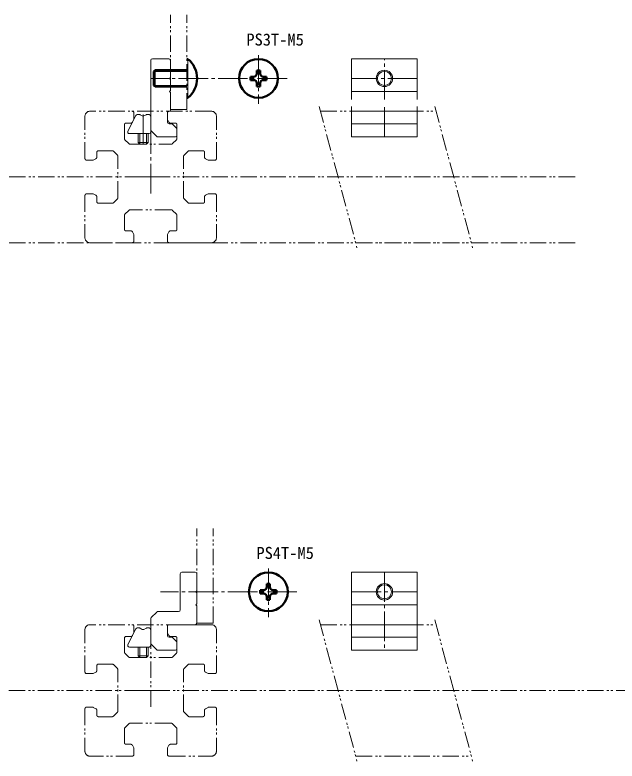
# Model space of a CAD drawing. Units: millimetres on the paper. Extents: x -621 to 258, y -422 to 49.
# Drawn here: x -400 to -216.8, y -422 to -194.9 of the extents above; entities that cross this region are included whole.
import ezdxf
from ezdxf.enums import TextEntityAlignment as Align

# ---------------------------------------------------------------- set-up
doc = ezdxf.new("R2010")
doc.units = ezdxf.units.MM
doc.linetypes.add('CHAIN2', pattern=[12, 9, -1, 1, -1])
doc.linetypes.add('DOUBLE_CHAIN1', pattern=[8.8, 5, -1, 0.6, -0.6, 0.6, -1])
for name, color, linetype, lineweight in [('0-0', 7, 'Continuous', 18), ('0-1', 4, 'DOUBLE_CHAIN1', 18), ('0-2', 1, 'Continuous', 40)]:
    doc.layers.add(name, color=color, linetype=linetype, lineweight=lineweight)
doc.styles.add('ＭＳ ゴシック', font='')
doc.styles.get('ＭＳ ゴシック').set_extended_font_data('MS Gothic')

msp = doc.modelspace()

# ---------------------------------------------------------------- linework, layer by layer
at = {"layer": '0-0'}
for p, q in [((-358.722, -208.747), (-358.722, -230.547)), ((-353.222, -208.247), (-358.222, -208.247)), ((-277.593, -208.247), (-297.593, -208.247)), ((-297.593, -208.247), (-297.593, -220.698)), ((-277.593, -220.698), (-277.593, -208.247)), ((-297.593, -218.247), (-277.593, -218.247)), ((-353.622, -227.547), (-353.622, -224.547)), ((-353.322, -224.247), (-353.022, -224.247)), ((-297.593, -222.806), (-297.593, -232.047)), ((-277.593, -224.247), (-297.593, -224.247)), ((-277.593, -232.047), (-277.593, -222.806)), ((-363.26, -225.524), (-365.66, -230.324)), ((-362.156, -225.247), (-362.813, -225.247)), ((-361.272, -225.68), (-361.906, -225.314)), ((-360.138, -225.314), (-360.772, -225.68)), ((-359.222, -225.247), (-359.888, -225.247)), ((-352.429, -228.047), (-353.122, -228.047)), ((-350.869, -229.401), (-352.076, -228.194)), ((-297.593, -228.047), (-277.593, -228.047)), ((-365.213, -231.047), (-359.222, -231.047)), ((-358.576, -230.194), (-356.869, -231.901)), ((-350.722, -231.547), (-350.722, -229.754)), ((-356.515, -232.047), (-351.222, -232.047)), ((-297.593, -232.047), (-277.593, -232.047)), ((-349.722, -375.98), (-349.722, -364.98)), ((-349.222, -364.48), (-345.222, -364.48)), ((-277.593, -364.48), (-297.593, -364.48)), ((-277.593, -388.28), (-277.593, -364.48)), ((-277.593, -374.48), (-297.593, -374.48)), ((-358.576, -378.334), (-356.869, -376.626)), ((-356.515, -376.48), (-350.222, -376.48)), ((-358.722, -386.78), (-358.722, -378.687)), ((-353.622, -380.98), (-353.622, -383.78)), ((-345.222, -380.48), (-353.122, -380.48)), ((-297.593, -380.48), (-277.593, -380.48)), ((-365.66, -386.556), (-363.26, -381.756)), ((-362.813, -381.48), (-362.156, -381.48)), ((-361.906, -381.547), (-361.272, -381.913)), ((-360.772, -381.913), (-360.138, -381.547)), ((-359.888, -381.48), (-359.222, -381.48)), ((-353.122, -384.28), (-352.429, -384.28)), ((-352.076, -384.426), (-350.869, -385.634)), ((-350.722, -385.987), (-350.722, -387.78)), ((-277.593, -384.28), (-297.593, -384.28)), ((-359.222, -387.28), (-365.213, -387.28)), ((-356.869, -388.134), (-358.576, -386.426)), ((-351.222, -388.28), (-356.515, -388.28))]:
    msp.add_line(p, q, dxfattribs=at)
for points in [[(-352.722, -223.947), (-352.722, -218.552), (-353.022, -218.252), (-352.722, -217.952), (-352.722, -214.547), (-353.022, -214.247), (-352.722, -213.947), (-352.722, -208.747)], [(-359.522, -231.047), (-359.522, -233.747), (-360.022, -234.247), (-362.022, -234.247), (-362.522, -233.747), (-362.522, -231.047)], [(-344.722, -364.98), (-344.722, -370.18), (-345.022, -370.48), (-344.722, -370.78), (-344.722, -374.184), (-345.022, -374.484), (-344.722, -374.784), (-344.722, -379.98)], [(-297.593, -364.48), (-297.593, -388.28), (-277.593, -388.28)], [(-359.522, -387.28), (-359.522, -389.98), (-360.022, -390.48), (-362.022, -390.48), (-362.522, -389.98), (-362.522, -387.28)]]:
    msp.add_lwpolyline(points, dxfattribs=at)
for centre in [(-287.593, -214.247), (-287.593, -370.48)]:
    msp.add_circle(centre, 2.15, dxfattribs=at)
for centre, radius, start, end in [((-358.222, -208.747), 0.5, 90, 180), ((-353.222, -208.747), 0.5, 0, 90), ((-353.322, -224.547), 0.3, 90, 180), ((-353.022, -223.947), 0.3, 270, 0), ((-362.813, -225.747), 0.5, 90, 153.43494), ((-362.156, -225.747), 0.5, 60.00262, 90), ((-361.022, -225.247), 0.5, 240.00262, 300.00068), ((-359.888, -225.747), 0.5, 90, 120.00068), ((-359.222, -225.747), 0.5, 0, 90), ((-353.122, -227.547), 0.5, 180, 270), ((-352.429, -228.547), 0.5, 45, 90), ((-365.213, -230.547), 0.5, 153.43494, 270), ((-359.222, -230.547), 0.5, 270, 0), ((-358.222, -229.84), 0.5, 180, 225), ((-351.222, -231.547), 0.5, 270, 0), ((-351.222, -229.754), 0.5, 0, 45), ((-356.515, -231.547), 0.5, 225, 270), ((-349.222, -364.98), 0.5, 90, 180), ((-345.222, -364.98), 0.5, 0, 90), ((-356.515, -376.98), 0.5, 90, 135), ((-350.222, -375.98), 0.5, 270, 0), ((-358.222, -378.687), 0.5, 135, 180), ((-353.122, -380.98), 0.5, 90, 180), ((-345.222, -379.98), 0.5, 270, 0), ((-362.813, -381.98), 0.5, 90, 153.43494), ((-362.156, -381.98), 0.5, 60.00262, 90), ((-361.022, -381.48), 0.5, 240.00262, 300.00068), ((-359.888, -381.98), 0.5, 90, 120.00068), ((-359.222, -381.98), 0.5, 0, 90), ((-353.122, -383.78), 0.5, 180, 270), ((-352.429, -384.78), 0.5, 45, 90), ((-351.222, -385.987), 0.5, 0, 45), ((-365.213, -386.78), 0.5, 153.43494, 270), ((-359.222, -386.78), 0.5, 270, 0), ((-358.222, -386.073), 0.5, 180, 225), ((-356.515, -387.78), 0.5, 225, 270), ((-351.222, -387.78), 0.5, 270, 0)]:
    msp.add_arc(centre, radius, start, end, dxfattribs=at)
at = {"layer": '0-1'}
for p, q in [((-352.722, -223.747), (-352.722, -194.929)), ((-347.722, -223.747), (-347.722, -194.929)), ((-340.222, -224.247), (-377.222, -224.247)), ((-363.822, -226.529), (-363.822, -224.747)), ((-353.622, -226.529), (-353.622, -224.747)), ((-352.722, -223.747), (-347.722, -223.747)), ((-307.459, -222.806), (-295.951, -265.754)), ((-307.073, -224.247), (-271.882, -224.247)), ((-272.268, -222.806), (-260.76, -265.754)), ((-378.722, -238.647), (-378.722, -225.747)), ((-363.875, -226.753), (-364.284, -227.571)), ((-353.569, -226.753), (-353.16, -227.571)), ((-338.722, -238.647), (-338.722, -225.747)), ((-366.722, -232.54), (-366.722, -228.347)), ((-366.222, -227.847), (-364.731, -227.847)), ((-351.222, -227.847), (-352.713, -227.847)), ((-350.722, -232.54), (-350.722, -228.347)), ((-366.576, -232.894), (-365.369, -234.101)), ((-352.076, -234.101), (-350.869, -232.894)), ((-365.015, -234.247), (-352.429, -234.247)), ((-375.122, -236.747), (-375.122, -238.238)), ((-370.429, -236.247), (-374.622, -236.247)), ((-370.076, -236.394), (-368.869, -237.601)), ((-368.722, -250.54), (-368.722, -237.954)), ((-348.722, -250.54), (-348.722, -237.954)), ((-347.369, -236.394), (-348.576, -237.601)), ((-347.015, -236.247), (-342.822, -236.247)), ((-342.322, -236.747), (-342.322, -238.238)), ((-376.44, -239.147), (-378.222, -239.147)), ((-376.216, -239.094), (-375.398, -238.685)), ((-341.228, -239.094), (-342.046, -238.685)), ((-341.004, -239.147), (-339.222, -239.147)), ((-229.602, -244.247), (-605.421, -244.247)), ((-376.44, -249.347), (-378.222, -249.347)), ((-376.216, -249.4), (-375.398, -249.809)), ((-341.228, -249.4), (-342.046, -249.809)), ((-341.004, -249.347), (-339.222, -249.347)), ((-378.722, -249.847), (-378.722, -262.747)), ((-375.122, -251.747), (-375.122, -250.256)), ((-368.869, -250.894), (-370.076, -252.101)), ((-348.576, -250.894), (-347.369, -252.101)), ((-342.322, -251.747), (-342.322, -250.256)), ((-338.722, -249.847), (-338.722, -262.747)), ((-370.429, -252.247), (-374.622, -252.247)), ((-352.429, -254.247), (-365.015, -254.247)), ((-347.015, -252.247), (-342.822, -252.247)), ((-366.722, -255.954), (-366.722, -260.147)), ((-365.369, -254.394), (-366.576, -255.601)), ((-350.869, -255.601), (-352.076, -254.394)), ((-350.722, -255.954), (-350.722, -260.147)), ((-366.222, -260.647), (-364.731, -260.647)), ((-363.875, -261.742), (-364.284, -260.924)), ((-353.569, -261.742), (-353.16, -260.924)), ((-351.222, -260.647), (-352.713, -260.647)), ((-363.822, -261.965), (-363.822, -263.747)), ((-353.622, -261.965), (-353.622, -263.747)), ((-229.602, -264.247), (-605.421, -264.247)), ((-229.602, -264.247), (-605.421, -264.247)), ((-364.322, -264.247), (-377.222, -264.247)), ((-353.122, -264.247), (-340.222, -264.247)), ((-296.355, -264.247), (-261.164, -264.247)), ((-344.722, -379.98), (-344.722, -351.162)), ((-339.722, -379.98), (-339.722, -351.162)), ((-307.459, -379.039), (-295.951, -421.986)), ((-272.268, -379.039), (-260.76, -421.986)), ((-340.222, -380.48), (-377.222, -380.48)), ((-363.822, -382.762), (-363.822, -380.98)), ((-358.722, -405.46), (-358.722, -380.46)), ((-353.622, -382.762), (-353.622, -380.98)), ((-344.722, -379.98), (-339.722, -379.98)), ((-307.073, -380.48), (-271.882, -380.48)), ((-378.722, -394.88), (-378.722, -381.98)), ((-363.875, -382.986), (-364.284, -383.804)), ((-353.569, -382.986), (-353.16, -383.804)), ((-338.722, -394.88), (-338.722, -381.98)), ((-366.722, -388.773), (-366.722, -384.58)), ((-366.222, -384.08), (-364.731, -384.08)), ((-351.222, -384.08), (-352.713, -384.08)), ((-350.722, -388.773), (-350.722, -384.58)), ((-366.576, -389.126), (-365.369, -390.333)), ((-365.015, -390.48), (-352.429, -390.48)), ((-352.076, -390.333), (-350.869, -389.126)), ((-370.429, -392.48), (-374.622, -392.48)), ((-370.076, -392.626), (-368.869, -393.833)), ((-347.369, -392.626), (-348.576, -393.833)), ((-347.015, -392.48), (-342.822, -392.48)), ((-376.216, -395.327), (-375.398, -394.918)), ((-375.122, -392.98), (-375.122, -394.471)), ((-368.722, -406.773), (-368.722, -394.187)), ((-348.722, -406.773), (-348.722, -394.187)), ((-342.322, -392.98), (-342.322, -394.471)), ((-341.228, -395.327), (-342.046, -394.918)), ((-376.44, -395.38), (-378.222, -395.38)), ((-341.004, -395.38), (-339.222, -395.38)), ((-194.5, -400.5), (-594.5, -400.5)), ((-378.722, -406.08), (-378.722, -418.98)), ((-376.44, -405.58), (-378.222, -405.58)), ((-376.216, -405.633), (-375.398, -406.042)), ((-341.228, -405.633), (-342.046, -406.042)), ((-341.004, -405.58), (-339.222, -405.58)), ((-338.722, -406.08), (-338.722, -418.98)), ((-375.122, -407.98), (-375.122, -406.489)), ((-370.429, -408.48), (-374.622, -408.48)), ((-368.869, -407.126), (-370.076, -408.333)), ((-348.576, -407.126), (-347.369, -408.333)), ((-347.015, -408.48), (-342.822, -408.48)), ((-342.322, -407.98), (-342.322, -406.489)), ((-365.369, -410.626), (-366.576, -411.833)), ((-352.429, -410.48), (-365.015, -410.48)), ((-350.869, -411.833), (-352.076, -410.626)), ((-366.722, -412.187), (-366.722, -416.38)), ((-350.722, -412.187), (-350.722, -416.38)), ((-366.222, -416.88), (-364.731, -416.88)), ((-363.875, -417.974), (-364.284, -417.156)), ((-353.569, -417.974), (-353.16, -417.156)), ((-351.222, -416.88), (-352.713, -416.88)), ((-363.822, -418.198), (-363.822, -419.98)), ((-353.622, -418.198), (-353.622, -419.98)), ((-364.322, -420.48), (-377.222, -420.48)), ((-353.122, -420.48), (-340.222, -420.48)), ((-296.355, -420.48), (-261.164, -420.48))]:
    msp.add_line(p, q, dxfattribs=at)
at = {"layer": '0-1', "linetype": 'CHAIN2'}
for p, q in [((-287.593, -220.698), (-287.593, -208.247)), ((-277.593, -214.247), (-297.593, -214.247)), ((-358.722, -249.247), (-358.722, -224.247)), ((-287.593, -232.047), (-287.593, -222.806)), ((-361.022, -234.247), (-361.022, -225.247)), ((-363.722, -244.247), (-353.722, -244.247)), ((-287.593, -364.48), (-287.593, -388.28)), ((-297.593, -370.48), (-277.593, -370.48)), ((-363.722, -400.48), (-353.722, -400.48))]:
    msp.add_line(p, q, dxfattribs=at)
at = {"layer": '0-1', "linetype": 'Continuous'}
for p, q in [((-362.022, -231.047), (-362.022, -234.247)), ((-360.022, -234.247), (-360.022, -231.047)), ((-362.522, -233.747), (-359.522, -233.747)), ((-362.022, -387.28), (-362.022, -390.48)), ((-360.022, -390.48), (-360.022, -387.28)), ((-362.522, -389.98), (-359.522, -389.98))]:
    msp.add_line(p, q, dxfattribs=at)
for centre in [(-287.593, -214.247), (-287.593, -370.48)]:
    msp.add_circle(centre, 2.5, dxfattribs=at)
at = {"layer": '0-1'}
for centre, radius, start, end in [((-377.222, -225.747), 1.5, 90, 180), ((-364.322, -224.747), 0.5, 0, 90), ((-353.122, -224.747), 0.5, 90, 180), ((-340.222, -225.747), 1.5, 0, 90), ((-364.322, -226.529), 0.5, 333.43494, 0), ((-353.122, -226.529), 0.5, 180, 206.56505), ((-366.222, -228.347), 0.5, 90, 180), ((-364.731, -227.347), 0.5, 270, 333.43494), ((-352.713, -227.347), 0.5, 206.56505, 270), ((-351.222, -228.347), 0.5, 0, 90), ((-366.222, -232.54), 0.5, 180, 225), ((-351.222, -232.54), 0.5, 315, 0), ((-365.015, -233.747), 0.5, 225, 270), ((-352.429, -233.747), 0.5, 270, 315), ((-375.622, -238.238), 0.5, 296.56505, 0), ((-374.622, -236.747), 0.5, 90, 180), ((-370.429, -236.747), 0.5, 45, 90), ((-369.222, -237.954), 0.5, 0, 45), ((-348.222, -237.954), 0.5, 135, 180), ((-347.015, -236.747), 0.5, 90, 135), ((-342.822, -236.747), 0.5, 0, 90), ((-341.822, -238.238), 0.5, 180, 243.43494), ((-378.222, -238.647), 0.5, 180, 270), ((-376.44, -238.647), 0.5, 270, 296.56505), ((-341.004, -238.647), 0.5, 243.43494, 270), ((-339.222, -238.647), 0.5, 270, 0), ((-378.222, -249.847), 0.5, 90, 180), ((-376.44, -249.847), 0.5, 63.43494, 90), ((-341.004, -249.847), 0.5, 90, 116.56505), ((-339.222, -249.847), 0.5, 0, 90), ((-375.622, -250.256), 0.5, 0, 63.43494), ((-374.622, -251.747), 0.5, 180, 270), ((-369.222, -250.54), 0.5, 315, 0), ((-348.222, -250.54), 0.5, 180, 224.99998), ((-342.822, -251.747), 0.5, 270, 0), ((-341.822, -250.256), 0.5, 116.56505, 180), ((-370.429, -251.747), 0.5, 270, 315), ((-365.015, -254.747), 0.5, 90, 135), ((-352.429, -254.747), 0.5, 45, 90), ((-347.015, -251.747), 0.5, 225, 270), ((-366.222, -255.954), 0.5, 135, 180), ((-351.222, -255.954), 0.5, 0, 45), ((-366.222, -260.147), 0.5, 180, 270), ((-364.731, -261.147), 0.5, 26.56505, 90), ((-352.713, -261.147), 0.5, 90, 153.43494), ((-351.222, -260.147), 0.5, 270, 0), ((-377.222, -262.747), 1.5, 180, 270), ((-364.322, -261.965), 0.5, 359.99998, 26.56505), ((-353.122, -261.965), 0.5, 153.43494, 180), ((-340.222, -262.747), 1.5, 270, 0), ((-364.322, -263.747), 0.5, 270, 359.99998), ((-353.122, -263.747), 0.5, 180, 270), ((-377.222, -381.98), 1.5, 90, 180), ((-364.322, -380.98), 0.5, 0, 90), ((-353.122, -380.98), 0.5, 90, 180), ((-340.222, -381.98), 1.5, 0, 90), ((-364.322, -382.762), 0.5, 333.43494, 0), ((-353.122, -382.762), 0.5, 180, 206.56505), ((-366.222, -384.58), 0.5, 90, 180), ((-364.731, -383.58), 0.5, 270, 333.43494), ((-352.713, -383.58), 0.5, 206.56505, 270), ((-351.222, -384.58), 0.5, 0, 90), ((-366.222, -388.773), 0.5, 180, 225), ((-365.015, -389.98), 0.5, 225, 270), ((-352.429, -389.98), 0.5, 270, 315), ((-351.222, -388.773), 0.5, 315, 0), ((-374.622, -392.98), 0.5, 90, 180), ((-370.429, -392.98), 0.5, 45, 90), ((-347.015, -392.98), 0.5, 90, 135), ((-342.822, -392.98), 0.5, 0, 90), ((-378.222, -394.88), 0.5, 180, 270), ((-375.622, -394.471), 0.5, 296.56505, 0), ((-369.222, -394.187), 0.5, 0, 45), ((-348.222, -394.187), 0.5, 135, 180), ((-341.822, -394.471), 0.5, 180, 243.43494), ((-339.222, -394.88), 0.5, 270, 0), ((-376.44, -394.88), 0.5, 270, 296.56505), ((-341.004, -394.88), 0.5, 243.43494, 270), ((-378.222, -406.08), 0.5, 90, 180), ((-376.44, -406.08), 0.5, 63.43494, 90), ((-375.622, -406.489), 0.5, 0, 63.43494), ((-341.822, -406.489), 0.5, 116.56505, 180), ((-341.004, -406.08), 0.5, 90, 116.56505), ((-339.222, -406.08), 0.5, 0, 90), ((-374.622, -407.98), 0.5, 180, 270), ((-370.429, -407.98), 0.5, 270, 315), ((-369.222, -406.773), 0.5, 315, 0), ((-348.222, -406.773), 0.5, 180, 224.99998), ((-347.015, -407.98), 0.5, 225, 270), ((-342.822, -407.98), 0.5, 270, 0), ((-365.015, -410.98), 0.5, 90, 135), ((-352.429, -410.98), 0.5, 45, 90), ((-366.222, -412.187), 0.5, 135, 180), ((-351.222, -412.187), 0.5, 0, 45), ((-366.222, -416.38), 0.5, 180, 270), ((-364.731, -417.38), 0.5, 26.56505, 90), ((-352.713, -417.38), 0.5, 90, 153.43494), ((-351.222, -416.38), 0.5, 270, 0), ((-377.222, -418.98), 1.5, 180, 270), ((-364.322, -419.98), 0.5, 270, 359.99998), ((-364.322, -418.198), 0.5, 359.99998, 26.56505), ((-353.122, -418.198), 0.5, 153.43494, 180), ((-353.122, -419.98), 0.5, 180, 270), ((-340.222, -418.98), 1.5, 270, 0)]:
    msp.add_arc(centre, radius, start, end, dxfattribs=at)
at = {"layer": '0-2', "color": 2, "lineweight": 50}
for p, q in [((-347.374, -208.347), (-347.722, -208.347)), ((-357.722, -212.097), (-357.372, -211.747)), ((-357.722, -212.097), (-357.722, -216.397)), ((-347.722, -211.747), (-357.372, -211.747)), ((-326.412, -211.797), (-325.432, -211.797)), ((-326.412, -212.777), (-326.412, -211.797)), ((-325.432, -212.777), (-325.432, -211.797)), ((-328.372, -214.737), (-328.372, -213.757)), ((-327.392, -213.757), (-328.372, -213.757)), ((-327.392, -214.737), (-328.372, -214.737)), ((-324.452, -213.757), (-323.472, -213.757)), ((-324.452, -214.737), (-323.472, -214.737)), ((-323.472, -214.737), (-323.472, -213.757)), ((-357.722, -216.397), (-357.372, -216.747)), ((-347.722, -216.747), (-357.372, -216.747)), ((-326.412, -215.717), (-326.412, -216.697)), ((-326.412, -216.697), (-325.432, -216.697)), ((-325.432, -215.717), (-325.432, -216.697)), ((-347.374, -220.147), (-347.722, -220.147)), ((-325.372, -370.97), (-325.372, -369.99)), ((-324.392, -369.99), (-325.372, -369.99)), ((-323.412, -368.03), (-322.432, -368.03)), ((-323.412, -369.01), (-323.412, -368.03)), ((-322.432, -369.01), (-322.432, -368.03)), ((-321.452, -369.99), (-320.472, -369.99)), ((-320.472, -370.97), (-320.472, -369.99)), ((-324.392, -370.97), (-325.372, -370.97)), ((-323.412, -371.95), (-323.412, -372.93)), ((-322.432, -371.95), (-322.432, -372.93)), ((-321.452, -370.97), (-320.472, -370.97)), ((-323.412, -372.93), (-322.432, -372.93))]:
    msp.add_line(p, q, dxfattribs=at)
at = {"layer": '0-2', "color": 4, "lineweight": 18}
for p, q in [((-347.374, -208.347), (-347.374, -220.147)), ((-347.722, -212.097), (-357.722, -212.097)), ((-357.372, -216.747), (-357.372, -211.747)), ((-347.722, -216.397), (-357.722, -216.397))]:
    msp.add_line(p, q, dxfattribs=at)
at = {"layer": '0-2', "color": 4, "linetype": 'CHAIN2', "lineweight": 18}
for p, q in [((-325.922, -207.174), (-325.922, -221.94)), ((-317.227, -214.247), (-358.722, -214.247)), ((-322.922, -363.407), (-322.922, -378.173)), ((-314.227, -370.48), (-355.722, -370.48))]:
    msp.add_line(p, q, dxfattribs=at)
at = {"layer": '0-2', "color": 2, "lineweight": 50}
for centre in [(-325.922, -214.247), (-322.922, -370.48)]:
    msp.add_circle(centre, 5.9, dxfattribs=at)
for centre, radius, start, end in [((-352.322, -214.247), 7.7, 309.98311, 50.01688), ((-327.392, -212.777), 0.98, 270, 0), ((-324.452, -212.777), 0.98, 180, 270), ((-327.392, -215.717), 0.98, 0, 90), ((-324.452, -215.717), 0.98, 90, 180), ((-324.392, -369.01), 0.98, 270, 0), ((-321.452, -369.01), 0.98, 180, 270), ((-324.392, -371.95), 0.98, 0, 90), ((-321.452, -371.95), 0.98, 90, 180)]:
    msp.add_arc(centre, radius, start, end, dxfattribs=at)

# ---------------------------------------------------------------- texts
at = {"layer": '0-0', "style": 'ＭＳ ゴシック'}
for s, p in [('PS3T', (-329.608, -205.357)), ('-M5', (-319.608, -205.357)), ('PS4T', (-326.545, -361.585)), ('-M5', (-316.545, -361.585))]:
    msp.add_text(s, height=3.666, dxfattribs=at).set_placement(p, align=Align.BOTTOM_LEFT)

doc.saveas('drawing.dxf')
